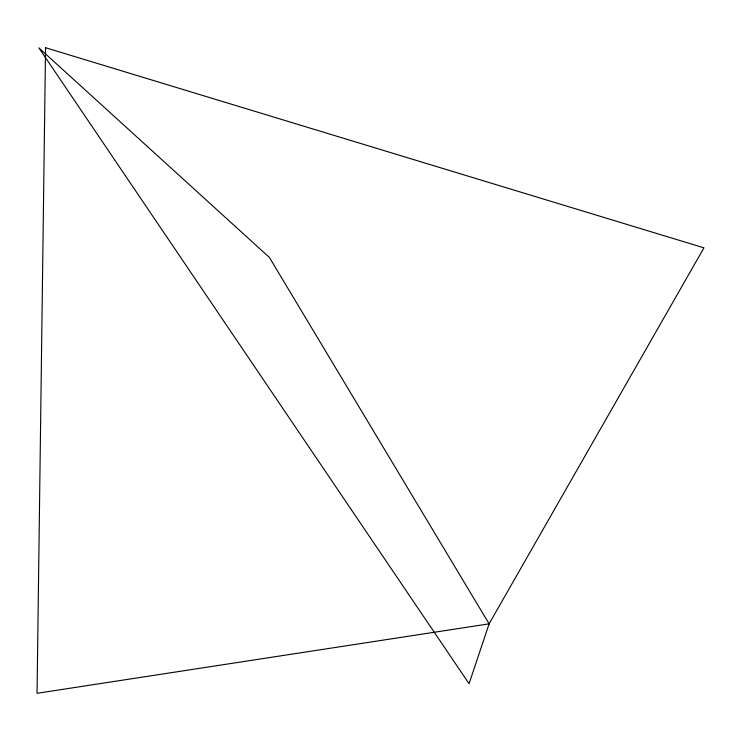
<?xml version="1.0" encoding="UTF-8"?>
<svg xmlns="http://www.w3.org/2000/svg" width="741" height="741" viewBox="0 0 741 741"><rect width="100%" height="100%" fill="white"/><g stroke="black" fill="none" stroke-linecap="round" stroke-linejoin="round"><path stroke-width="1.11" d="M45.553 47.702L37.05 693.298L489.106 623.839L703.95 247.837L45.553 47.702M489.106 623.839L469.081 683.73L38.875 47.85L269.409 257.46L489.106 623.839"/></g></svg>
